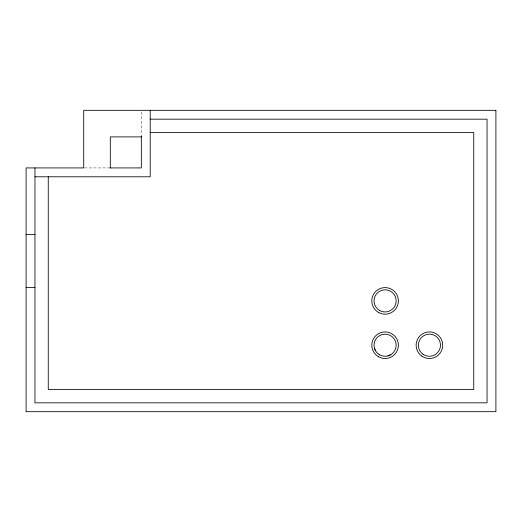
<?xml version="1.0" encoding="UTF-8"?>
<svg xmlns="http://www.w3.org/2000/svg" width="522" height="522" viewBox="0 0 522 522"><rect width="100%" height="100%" fill="white"/><g stroke="black" fill="none" stroke-linecap="round" stroke-linejoin="round"><path stroke-width="0.39" stroke-dasharray="2.61 1.96" d="M84.525 167.927L108.876 167.927M141.331 111.923L141.331 136.098"/><path stroke-width="0.78" d="M387.963 355.893L390.626 354.79M150.199 119.173L487.039 119.173L487.039 402.827L34.961 402.827L34.961 167.927M150.199 132.471L473.741 132.471L473.741 389.529L48.259 389.529L48.259 176.788M141.331 136.901L110.312 136.901L110.312 167.927M109.685 167.927L141.331 167.927L141.331 136.275M34.961 176.788L150.199 176.788L150.199 110.312M26.1 234.411L34.961 234.411M26.1 287.589L34.961 287.589M374.411 348.07L375.52 350.738M495.9 110.312L83.716 110.312L83.716 167.927L26.1 167.927L26.1 411.688L495.9 411.688L495.9 110.312M423.081 354.275A11.06 11.06 0 0 0 440.438 346.164A11.06 11.06 0 0 0 424.738 335.189A11.06 11.06 0 0 0 423.081 354.275M378.45 356.722A13.298 13.298 0 0 0 398.397 345.212A13.298 13.298 0 0 0 378.45 333.695A13.298 13.298 0 0 0 378.45 356.722M421.802 356.108A13.298 13.298 0 0 0 442.663 346.36A13.298 13.298 0 0 0 423.792 333.16A13.298 13.298 0 0 0 421.802 356.108M378.45 312.404A13.298 13.298 0 0 0 398.397 300.887A13.298 13.298 0 0 0 378.45 289.371A13.298 13.298 0 0 0 378.45 312.404M379.566 310.466A11.06 11.06 0 0 0 396.159 300.887A11.06 11.06 0 0 0 379.566 291.309A11.06 11.06 0 0 0 379.566 310.466M379.566 354.79A11.06 11.06 0 0 0 396.159 345.212A11.06 11.06 0 0 0 379.566 335.633A11.06 11.06 0 0 0 379.566 354.79"/></g></svg>
